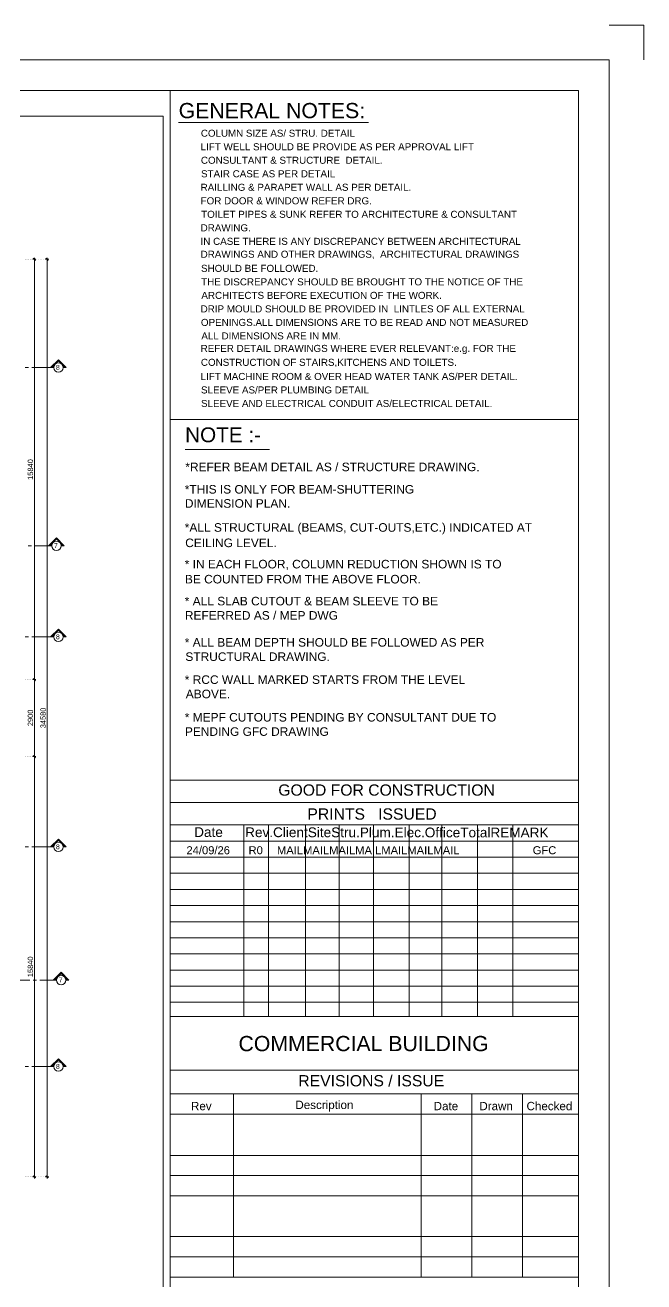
# Model space of a CAD drawing. Header units: millimetres. Extents: x -1303 to 98744, y -1303 to 90097.
# Drawn here: x 75414 to 98744, y 42735 to 90097 of the extents above; entities that cross this region are included whole.
import ezdxf

# ---------------------------------------------------------------- set-up
doc = ezdxf.new("R2010")
doc.units = ezdxf.units.MM
doc.layers.add('PDF_Geometry', color=7, linetype='Continuous')
doc.layers.add('PDF_Text', color=7, linetype='Continuous')
doc.styles.add('PDF Arial-Black', font='arial.ttf')
doc.styles.add('PDF ArialMT', font='arial.ttf')
doc.styles.get("Standard").update_dxf_attribs({"font": 'arial.ttf'})

msp = doc.modelspace()

# ---------------------------------------------------------------- linework, layer by layer
at = {"layer": 'PDF_Geometry', "color": 1, "lineweight": 0}
for points in [[(97433.86748, 90097.32187), (98743.93244, 90097.32187), (98743.93244, 88787.25691)], [(80623.8782, 13152.0657), (80623.8782, 86672.35925), (1637.3587, 86672.35925), (1694.907, 17759.30172), (1711.83292, 17182.97521), (1760.07166, 16609.18593), (1839.62346, 16037.93595), (1950.48832, 15472.60963), (2091.81989, 14914.0541), (2264.46428, 14363.96153), (2466.72904, 13824.87122), (2697.76807, 13296.78215), (2771.39569, 13152.0657)], [(81199.35966, 86427.78459), (88360.72029, 86427.78459)], [(76844.3224, 77192.99811), (76963.64687, 77192.99811), (76668.29443, 77488.35055), (76372.93374, 77192.99811), (76492.26647, 77192.99811)], [(76844.3224, 77202.30407), (76940.80349, 77202.30407), (76668.29443, 77474.81312), (76395.78538, 77202.30407), (76492.26647, 77202.30407)], [(76844.3224, 77211.61829), (76917.95183, 77211.61829), (76668.29443, 77462.11868), (76418.63703, 77211.61829), (76492.26647, 77211.61829)], [(76844.3224, 77220.92424), (76895.94317, 77220.92424), (76668.29443, 77448.58124), (76440.63744, 77220.92424), (76492.26647, 77220.92424)], [(75543.5634, 77192.99811), (75418.3132, 77192.99811)], [(76372.93374, 77192.99811), (75667.9706, 77192.99811)], [(81443.0996, 74109.09123), (84632.78526, 74109.09123)], [(76769.84998, 70476.78602), (76889.17446, 70476.78602), (76593.82202, 70772.14672), (76298.46131, 70476.78602), (76418.63703, 70476.78602)], [(76769.84998, 70486.10023), (76866.3228, 70486.10023), (76593.82202, 70758.60929), (76321.31296, 70486.10023), (76418.63703, 70486.10023)], [(76769.84998, 70495.40619), (76844.3224, 70495.40619), (76593.82202, 70745.06359), (76344.16462, 70495.40619), (76418.63703, 70495.40619)], [(76769.84998, 70504.72041), (76821.47075, 70504.72041), (76593.82202, 70732.36915), (76367.008, 70504.72041), (76418.63703, 70504.72041)], [(75659.50764, 70476.78602), (75534.25744, 70476.78602)], [(76298.46131, 70476.78602), (75784.75783, 70476.78602)], [(76844.3224, 67039.13308), (76963.64687, 67039.13308), (76668.29443, 67334.48965), (76372.93374, 67039.13308), (76492.26647, 67039.13308)], [(76844.3224, 67049.29029), (76940.80349, 67049.29029), (76668.29443, 67321.79521), (76395.78538, 67049.29029), (76492.26647, 67049.29029)], [(76844.3224, 67058.60037), (76917.95183, 67058.60037), (76668.29443, 67308.25777), (76418.63703, 67058.60037), (76492.26647, 67058.60037)], [(76844.3224, 67067.90633), (76895.94317, 67067.90633), (76668.29443, 67294.71621), (76440.63744, 67067.90633), (76492.26647, 67067.90633)], [(75543.5634, 67039.13308), (75418.3132, 67039.13308)], [(76372.93374, 67039.13308), (75667.9706, 67039.13308)], [(76844.3224, 59126.26302), (76963.64687, 59126.26302), (76668.29443, 59421.6196), (76372.93374, 59126.26302), (76492.26647, 59126.26302)], [(76844.3224, 59135.57311), (76940.80349, 59135.57311), (76668.29443, 59408.08216), (76395.78538, 59135.57311), (76492.26647, 59135.57311)], [(76844.3224, 59144.8832), (76917.95183, 59144.8832), (76668.29443, 59394.5406), (76418.63703, 59144.8832), (76492.26647, 59144.8832)], [(76844.3224, 59154.19328), (76895.94317, 59154.19328), (76668.29443, 59381.84615), (76440.63744, 59154.19328), (76492.26647, 59154.19328)], [(75543.5634, 59126.26302), (75418.3132, 59126.26302)], [(76372.93374, 59126.26302), (75667.9706, 59126.26302)], [(75587.57245, 54105.18896), (74962.15621, 54105.18896)], [(75837.22985, 54105.18896), (75711.97965, 54105.18896)], [(76476.18353, 54105.18896), (75962.48005, 54105.18896)], [(76947.5722, 54105.18896), (77066.89667, 54105.18896), (76771.54423, 54400.54553), (76476.18353, 54105.18896), (76595.50799, 54105.18896)], [(76947.5722, 54114.49904), (77044.04501, 54114.49904), (76771.54423, 54387.00396), (76499.03518, 54114.49904), (76595.50799, 54114.49904)], [(76947.5722, 54123.805), (77022.04462, 54123.805), (76771.54423, 54374.30951), (76521.88684, 54123.805), (76595.50799, 54123.805)], [(76947.5722, 54133.11508), (76999.19297, 54133.11508), (76771.54423, 54360.76795), (76543.88723, 54133.11508), (76595.50799, 54133.11508)], [(75543.5634, 50850.3327), (75418.3132, 50850.3327)], [(76372.93374, 50850.3327), (75667.9706, 50850.3327)], [(76844.3224, 50850.3327), (76963.64687, 50850.3327), (76668.29443, 51145.68927), (76372.93374, 50850.3327), (76492.26647, 50850.3327)], [(76844.3224, 50859.64279), (76940.80349, 50859.64279), (76668.29443, 51132.14771), (76395.78538, 50859.64279), (76492.26647, 50859.64279)], [(76844.3224, 50868.95287), (76917.95183, 50868.95287), (76668.29443, 51118.61027), (76418.63703, 50868.95287), (76492.26647, 50868.95287)], [(76844.3224, 50878.25883), (76895.94317, 50878.25883), (76668.29443, 51105.91583), (76440.63744, 50878.25883), (76492.26647, 50878.25883)]]:
    msp.add_lwpolyline(points, dxfattribs=at)
at = {"layer": 'PDF_Geometry', "lineweight": 0}
for points in [[(6.54583, 6.54583), (97433.8658, 6.54583), (97433.8658, 88787.25523), (6.54583, 88787.25523)], [(1161.74035, 13281.54944), (80883.69126, 13281.54944), (80883.69126, 87632.06458), (1161.74035, 87632.06458)], [(1161.74035, 1094.88274), (96279.51452, 1094.88274), (96279.51452, 87632.06407), (1161.74035, 87632.06407)], [(80883.69281, 58740.35111), (96279.51607, 58740.35111)], [(80883.69281, 58132.71204), (96279.51607, 58132.71204)]]:
    msp.add_lwpolyline(points, close=True, dxfattribs=at)
for points in [[(96279.51607, 1094.88274), (80883.69281, 1094.88274), (80883.69281, 87632.06251)], [(75420.85044, 81272.1461), (75420.85044, 81272.1461)], [(75431.00765, 81272.1461), (75431.00765, 81272.1461)], [(75483.47966, 81272.1461), (75483.47966, 81272.1461)], [(75493.63688, 81272.1461), (75493.63688, 81272.1461)], [(75546.10063, 81272.1461), (75546.10063, 81272.1461)], [(75556.25784, 81272.1461), (75556.25784, 81272.1461)], [(75608.72986, 81272.1461), (75608.72986, 81272.1461)], [(75618.88707, 81272.1461), (75618.88707, 81272.1461)], [(75671.35909, 81272.1461), (75671.35909, 81272.1461)], [(75681.50803, 81272.1461), (75681.50803, 81272.1461)], [(75733.98006, 81272.1461), (75733.98006, 81272.1461)], [(75763.60043, 81272.1461), (75763.60043, 81272.1461)], [(75796.60928, 81272.1461), (75796.60928, 81272.1461)], [(75858.38726, 81272.1461), (75858.38726, 81272.1461)], [(75921.01649, 81272.1461), (75921.01649, 81272.1461)], [(75983.63745, 81272.1461), (75983.63745, 81272.1461)], [(76046.26668, 81272.1461), (76046.26668, 81272.1461)], [(76108.88764, 81272.1461), (76108.88764, 81272.1461)], [(76171.51688, 81272.1461), (76171.51688, 81272.1461)], [(76243.45206, 81272.1461), (76243.45206, 81272.1461)], [(80883.69281, 75235.51652), (96279.51607, 75235.51652)], [(75431.00765, 65432.01731), (75431.00765, 65432.01731)], [(75443.70209, 65432.01731), (75443.70209, 65432.01731)], [(75493.63688, 65432.01731), (75493.63688, 65432.01731)], [(75506.33132, 65432.01731), (75506.33132, 65432.01731)], [(75556.25784, 65432.01731), (75556.25784, 65432.01731)], [(75568.95229, 65432.01731), (75568.95229, 65432.01731)], [(75618.88707, 65432.01731), (75618.88707, 65432.01731)], [(75631.58151, 65432.01731), (75631.58151, 65432.01731)], [(75681.50803, 65432.01731), (75681.50803, 65432.01731)], [(75693.35949, 65432.01731), (75693.35949, 65432.01731)], [(75763.60043, 65432.01731), (75763.60043, 65432.01731)], [(75763.60043, 65432.01731), (75763.60043, 65432.01731)], [(75431.00765, 62532.60548), (75431.00765, 62532.60548)], [(75443.70209, 62532.60548), (75443.70209, 62532.60548)], [(75493.63688, 62532.60548), (75493.63688, 62532.60548)], [(75506.33132, 62532.60548), (75506.33132, 62532.60548)], [(75556.25784, 62532.60548), (75556.25784, 62532.60548)], [(75568.95229, 62532.60548), (75568.95229, 62532.60548)], [(75618.88707, 62532.60548), (75618.88707, 62532.60548)], [(75631.58151, 62532.60548), (75631.58151, 62532.60548)], [(75681.50803, 62532.60548), (75681.50803, 62532.60548)], [(75693.35949, 62532.60548), (75693.35949, 62532.60548)], [(75763.60043, 62532.60548), (75763.60043, 62532.60548)], [(75763.60043, 62532.60548), (75763.60043, 62532.60548)], [(96279.51607, 61640.61005), (80883.69281, 61640.61005)], [(96279.51607, 60797.69814), (80883.69281, 60797.69814)], [(96279.51607, 59955.63336), (80883.69281, 59955.63336)], [(83666.31327, 59955.63336), (83666.31327, 52734.18901)], [(84593.00767, 59955.63336), (84593.00767, 52734.18901)], [(85980.09056, 59955.63336), (85980.09056, 52734.18901)], [(87258.8409, 59955.63336), (87258.8409, 52734.18901)], [(88554.52544, 59955.63336), (88554.52544, 52734.18901)], [(89889.1363, 59955.63336), (89889.1363, 52734.18901)], [(91123.87759, 59955.63336), (91123.87759, 52734.18901)], [(92466.10842, 59955.63336), (92466.10842, 52734.18901)], [(93807.488, 59955.63336), (93807.488, 52734.18901)], [(96279.51607, 59347.9943), (80883.69281, 59347.9943)], [(96279.51607, 57525.07298), (80883.69281, 57525.07298)], [(96279.51607, 56917.42978), (80883.69281, 56917.42978)], [(96279.51607, 56309.79072), (80883.69281, 56309.79072)], [(96279.51607, 55702.14753), (80883.69281, 55702.14753)], [(96279.51607, 55094.50846), (80883.69281, 55094.50846)], [(96279.51607, 54486.86939), (80883.69281, 54486.86939)], [(96279.51607, 53878.37908), (80883.69281, 53878.37908)], [(96279.51607, 53270.74001), (80883.69281, 53270.74001)], [(80883.69281, 52734.18901), (96279.51607, 52734.18901)], [(80883.69281, 50708.15658), (96279.51607, 50708.15658)], [(96279.51607, 49826.31423), (80883.69281, 49826.31423)], [(83276.174, 42914.611), (83276.174, 49826.31423)], [(90341.05355, 42914.611), (90341.05355, 49826.31423)], [(92252.8401, 42914.611), (92252.8401, 49826.31423)], [(94164.6184, 42914.611), (94164.6184, 49826.31423)], [(96279.51607, 49051.95315), (80883.69281, 49051.95315)], [(96279.51607, 47503.23099), (80883.69281, 47503.23099)], [(75420.85044, 46692.48082), (75420.85044, 46692.48082)], [(75431.00765, 46692.48082), (75431.00765, 46692.48082)], [(75483.47966, 46692.48082), (75483.47966, 46692.48082)], [(75493.63688, 46692.48082), (75493.63688, 46692.48082)], [(75546.10063, 46692.48082), (75546.10063, 46692.48082)], [(75556.25784, 46692.48082), (75556.25784, 46692.48082)], [(75608.72986, 46692.48082), (75608.72986, 46692.48082)], [(75618.88707, 46692.48082), (75618.88707, 46692.48082)], [(75671.35909, 46692.48082), (75671.35909, 46692.48082)], [(75681.50803, 46692.48082), (75681.50803, 46692.48082)], [(75733.98006, 46692.48082), (75733.98006, 46692.48082)], [(75763.60043, 46692.48082), (75763.60043, 46692.48082)], [(75796.60928, 46692.48082), (75796.60928, 46692.48082)], [(75858.38726, 46692.48082), (75858.38726, 46692.48082)], [(75921.01649, 46692.48082), (75921.01649, 46692.48082)], [(75983.63745, 46692.48082), (75983.63745, 46692.48082)], [(76046.26668, 46692.48082), (76046.26668, 46692.48082)], [(76108.88764, 46692.48082), (76108.88764, 46692.48082)], [(76171.51688, 46692.48082), (76171.51688, 46692.48082)], [(76243.45206, 46692.48082), (76243.45206, 46692.48082)], [(96279.51607, 46738.17999), (80883.69281, 46738.17999)], [(96279.51607, 45973.97199), (80883.69281, 45973.97199)], [(80883.69281, 44444.71712), (96279.51607, 44444.71712)], [(80883.69281, 43679.66612), (96279.51607, 43679.66612)], [(80883.69281, 42914.611), (96279.51607, 42914.611)]]:
    msp.add_lwpolyline(points, dxfattribs=at)
at = {"layer": 'PDF_Geometry', "color": 222, "lineweight": 0, "true_color": 0xb8008a}
for points in [[(75703.51669, 81272.1461), (75823.69242, 81272.1461)], [(75805.91524, 81229.83129), (75721.28561, 81314.46091)], [(75763.60043, 81212.0541), (75763.60043, 81332.22983)], [(75763.60043, 81252.68294), (75763.60043, 65452.32759)], [(76183.36833, 81272.1461), (76303.53578, 81272.1461)], [(76285.76687, 81229.83129), (76201.13724, 81314.46091)], [(76243.45206, 81212.0541), (76243.45206, 81332.22983)], [(76243.45206, 46711.94398), (76243.45206, 81252.68294)], [(75763.60043, 65412.55414), (75763.60043, 62552.07277)], [(75763.60043, 62512.2952), (75763.60043, 46711.94398)], [(75823.69242, 46692.48082), (75703.51669, 46692.48082)], [(75721.28561, 46734.79563), (75805.91524, 46650.166)], [(75763.60043, 46752.56455), (75763.60043, 46632.39296)], [(76303.53578, 46692.48082), (76183.36833, 46692.48082)], [(76201.13724, 46734.79563), (76285.76687, 46650.166)], [(76243.45206, 46752.56455), (76243.45206, 46632.39296)]]:
    msp.add_lwpolyline(points, dxfattribs=at)
for points in [[(75703.51669, 65432.01731), (75823.69242, 65432.01731)], [(75805.91524, 65389.70249), (75721.28561, 65474.33212)], [(75763.60043, 65371.92944), (75763.60043, 65492.10517)], [(75823.69242, 62532.60548), (75703.51669, 62532.60548)], [(75721.28561, 62574.92029), (75805.91524, 62489.44355)], [(75763.60043, 62592.69334), (75763.60043, 62472.51763)]]:
    msp.add_lwpolyline(points, close=True, dxfattribs=at)
at = {"layer": 'PDF_Geometry', "color": 1, "lineweight": 0}
for centre, radius in [((76668.7229, 77193.43484), 175.77874), ((76594.41201, 70476.97107), 175.69235), ((76668.72378, 67039.99219), 175.77962), ((76668.71849, 59126.53832), 175.77432), ((76772.07538, 54105.69945), 175.71613), ((76668.71849, 50850.44684), 175.77433)]:
    msp.add_circle(centre, radius, dxfattribs=at)

# ---------------------------------------------------------------- texts
at = {"layer": 'PDF_Text', "color": 1, "char_height": 573.2761155, "attachment_point": 4}
for s, insert in [('GENERAL NOTES:', (81203.29054, 86873.07517)), ('COMMERCIAL BUILDING', (83458.7777, 51712.11068))]:
    msp.add_mtext(s, dxfattribs=dict(at, insert=insert))
at = {"layer": 'PDF_Text', "attachment_point": 4}
for s, insert, char_height, style in [('COLUMN SIZE AS/ STRU. DETAIL', (82041.70928, 86021.49278), 263.4827669, 'PDF Arial-Black'), ('LIFT WELL SHOULD BE PROVIDE AS PER APPROVAL LIFT', (82032.21319, 85512.3031), 265.0212474, 'PDF Arial-Black'), ('CONSULTANT & STRUCTURE  DETAIL.', (82041.70928, 85003.11341), 265.0212474, 'PDF Arial-Black'), ('STAIR CASE AS PER DETAIL', (82046.18612, 84493.93664), 265.0212474, 'PDF Arial-Black'), ('RAILLING & PARAPET WALL AS PER DETAIL.', (82031.16286, 83984.74695), 265.0212474, 'PDF Arial-Black'), ('FOR DOOR & WINDOW REFER DRG.', (82031.68803, 83475.55726), 265.0212474, 'PDF Arial-Black'), ('TOILET PIPES & SUNK REFER TO ARCHITECTURE & CONSULTANT', (82050.66297, 82966.37188), 265.0212474, 'PDF Arial-Black'), ('DRAWING.', (82031.16286, 82457.1822), 265.021247, 'PDF Arial-Black'), ('IN CASE THERE IS ANY DISCREPANCY BETWEEN ARCHITECTURAL', (82028.78668, 81947.99251), 265.0212474, 'PDF Arial-Black'), ('DRAWINGS AND OTHER DRAWINGS,  ARCHITECTURAL DRAWINGS', (82031.16286, 81438.80283), 265.0212474, 'PDF Arial-Black'), ('SHOULD BE FOLLOWED.', (82046.18612, 80929.61314), 265.0212474, 'PDF Arial-Black'), ('THE DISCREPANCY SHOULD BE BROUGHT TO THE NOTICE OF THE', (82050.66297, 80420.42345), 265.0212474, 'PDF Arial-Black'), ('ARCHITECTS BEFORE EXECUTION OF THE WORK.', (82058.84182, 79911.24668), 265.0212474, 'PDF Arial-Black'), ('DRIP MOULD SHOULD BE PROVIDED IN  LINTLES OF ALL EXTERNAL', (82031.16286, 79402.05699), 265.0212474, 'PDF Arial-Black'), ('OPENINGS.ALL DIMENSIONS ARE TO BE READ AND NOT MEASURED', (82042.49272, 78892.86731), 265.0212474, 'PDF Arial-Black'), ('ALL DIMENSIONS ARE IN MM.', (82058.84182, 78383.68193), 265.0212474, 'PDF Arial-Black'), ('REFER DETAIL DRAWINGS WHERE EVER RELEVANT:e.g. FOR THE', (82031.16286, 77874.49224), 265.0212474, 'PDF Arial-Black'), ('CONSTRUCTION OF STAIRS,KITCHENS AND TOILETS.', (82041.70928, 77365.30256), 265.0212474, 'PDF Arial-Black'), ('LIFT MACHINE ROOM & OVER HEAD WATER TANK AS/PER DETAIL.', (82032.21319, 76856.11287), 265.0212474, 'PDF Arial-Black'), ('SLEEVE AS/PER PLUMBING DETAIL', (82046.18612, 76346.92318), 265.0212474, 'PDF Arial-Black'), ('SLEEVE AND ELECTRICAL CONDUIT AS/ELECTRICAL DETAIL.', (82046.18612, 75837.7335), 265.0212474, 'PDF Arial-Black'), ('Date', (81787.7343, 59682.42427), 366.602627, 'PDF ArialMT'), ('24/09/26', (81497.7121, 58999.60611), 301.626961, 'PDF ArialMT'), ('R0', (83839.15472, 58999.60611), 301.626961, 'PDF ArialMT'), ('MAILMAILMAILMAILMAILMAILMAIL', (84909.87877, 58999.60611), 301.6269615, 'PDF ArialMT')]:
    msp.add_mtext(s, dxfattribs=dict(at, insert=insert, char_height=char_height, style=style))
for s, insert, char_height in [('8', (76578.09637, 77198.93173), 184.25244), ('7', (76503.80654, 70482.36989), 184.25244), ('8', (76578.09637, 67045.07262), 184.25244), ('8', (76578.09637, 59131.29859), 184.25244), ('7', (76681.4857, 54110.40925), 184.25244), ('8', (76578.09637, 50854.87412), 184.25244), ('Rev', (81667.75481, 49358.52677), 313.370812), ('Description', (85604.00528, 49358.52677), 313.3708115), ('Date', (90817.14721, 49358.52677), 313.370812), ('Drawn', (92540.70746, 49358.52677), 313.370812), ('Checked', (94319.34154, 49358.52677), 313.370812)]:
    msp.add_mtext(s, dxfattribs=dict(at, insert=insert, char_height=char_height))
at = {"layer": 'PDF_Text', "color": 1, "attachment_point": 4}
for s, insert, char_height, style in [('NOTE :-', (81447.03764, 74654.34788), 558.837058, 'PDF Arial-Black'), ('*REFER BEAM DETAIL AS / STRUCTURE DRAWING.', (81453.39993, 73445.77999), 322.0424167, 'PDF Arial-Black'), ('*THIS IS ONLY FOR BEAM-SHUTTERING', (81432.84948, 72602.19567), 322.0424167, 'PDF Arial-Black'), ('DIMENSION PLAN.', (81437.66209, 72068.83962), 322.0424167, 'PDF Arial-Black'), ('*ALL STRUCTURAL (BEAMS, CUT-OUTS,ETC.) INDICATED AT', (81432.84948, 71117.4752), 322.0424167, 'PDF Arial-Black'), ('CEILING LEVEL.', (81450.47276, 70584.11915), 322.0424167, 'PDF Arial-Black'), ('* IN EACH FLOOR, COLUMN REDUCTION SHOWN IS TO', (81432.84948, 69754.10311), 322.0424167, 'PDF Arial-Black'), ('BE COUNTED FROM THE ABOVE FLOOR. ', (81438.61772, 69215.30597), 322.0424167, 'PDF Arial-Black'), ('* ALL SLAB CUTOUT & BEAM SLEEVE TO BE', (81432.84948, 68388.24939), 322.0424167, 'PDF Arial-Black'), ('REFERRED AS / MEP DWG', (81437.66209, 67849.45225), 322.0424167, 'PDF Arial-Black'), ('* ALL BEAM DEPTH SHOULD BE FOLLOWED AS PER', (81432.84948, 66833.79557), 322.0424167, 'PDF Arial-Black'), ('STRUCTURAL DRAWING.', (81455.92246, 66294.99843), 322.0424167, 'PDF Arial-Black'), ('* RCC WALL MARKED STARTS FROM THE LEVEL', (81432.84948, 65428.46166), 322.0424167, 'PDF Arial-Black'), ('ABOVE.', (81471.2901, 64889.66236), 322.042417, 'PDF Arial-Black'), ('* MEPF CUTOUTS PENDING BY CONSULTANT DUE TO', (81432.84948, 64010.83148), 322.0424167, 'PDF Arial-Black'), ('PENDING GFC DRAWING', (81439.26342, 63472.02788), 322.0424167, 'PDF Arial-Black'), ('GOOD FOR CONSTRUCTION', (84959.98502, 61267.75542), 424.2769854, 'PDF ArialMT'), ('PRINTS   ISSUED', (86056.52841, 60365.11546), 424.2769854, 'PDF ArialMT'), ('GFC', (94552.67997, 58999.60611), 301.626961, 'PDF ArialMT'), ('REVISIONS / ISSUE', (85714.98804, 50312.14037), 424.2769854, 'PDF ArialMT')]:
    msp.add_mtext(s, dxfattribs=dict(at, insert=insert, char_height=char_height, style=style))
at = {"layer": 'PDF_Text', "attachment_point": 4, "style": 'PDF ArialMT'}
for s, insert, char_height, rotation in [('15840', (75613.55539, 72959.22852), 201.084641, 90), ('2900', (75613.55539, 63677.55389), 201.084641, 90), ('34580', (76093.48199, 63598.15443), 201.084641, 90), ('Rev.ClientSiteStru.Plum.Elec.OfficeTotalREMARK', (83709.06788, 59677.19411), 366.6026269, 359.938537562), ('15840', (75613.55539, 54218.4713), 201.084641, 90)]:
    msp.add_mtext(s, dxfattribs=dict(at, insert=insert, char_height=char_height, rotation=rotation))

doc.saveas('drawing.dxf')
